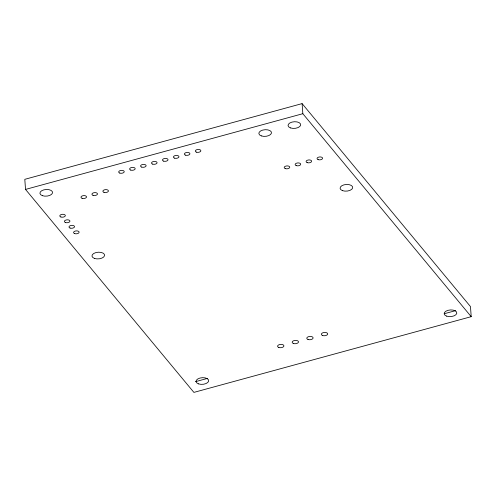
<?xml version="1.0" encoding="UTF-8"?>
<svg xmlns="http://www.w3.org/2000/svg" width="496" height="496" viewBox="0 0 496 496"><rect width="100%" height="100%" fill="white"/><g stroke="black" fill="none" stroke-linecap="round" stroke-linejoin="round"><path stroke-width="0.74" d="M302.107 103.608L24.8 179.329L25.525 189.422L193.893 392.392L471.2 316.671L470.475 306.578L302.107 103.608L302.833 113.702L471.2 316.671M25.525 189.422L302.833 113.702M195.412 381.684L207.371 378.423M444.317 313.72L455.526 310.657M42.408 195.678A6.343 3.336 -4.1 0 0 52.52 192.913A6.343 3.336 -4.1 0 0 43.791 189.869A6.343 3.336 -4.1 0 0 42.408 195.678M198.53 383.879A6.343 3.336 -4.1 0 0 208.642 381.12A6.343 3.336 -4.1 0 0 199.913 378.07A6.343 3.336 -4.1 0 0 198.53 383.879M290.532 127.925A6.343 3.336 -4.1 0 0 300.638 125.166A6.343 3.336 -4.1 0 0 291.915 122.115A6.343 3.336 -4.1 0 0 290.532 127.925M261.336 135.898A6.343 3.336 -4.1 0 0 271.448 133.133A6.343 3.336 -4.1 0 0 262.719 130.088A6.343 3.336 -4.1 0 0 261.336 135.898M446.648 316.132A6.343 3.336 -4.1 0 0 456.76 313.367A6.343 3.336 -4.1 0 0 448.031 310.322A6.343 3.336 -4.1 0 0 446.648 316.132M94.451 258.41A6.343 3.336 -4.1 0 0 104.563 255.651A6.343 3.336 -4.1 0 0 95.833 252.6A6.343 3.336 -4.1 0 0 94.451 258.41M342.569 190.662A6.343 3.336 -4.1 0 0 352.681 187.897A6.343 3.336 -4.1 0 0 343.951 184.853A6.343 3.336 -4.1 0 0 342.569 190.662M278.833 347.473A3.174 1.668 -4.1 0 0 283.892 346.09A3.174 1.668 -4.1 0 0 279.527 344.565A3.174 1.668 -4.1 0 0 278.833 347.473M293.427 343.486A3.174 1.668 -4.1 0 0 298.487 342.104A3.174 1.668 -4.1 0 0 294.122 340.578A3.174 1.668 -4.1 0 0 293.427 343.486M308.028 339.5A3.174 1.668 -4.1 0 0 313.081 338.117A3.174 1.668 -4.1 0 0 308.717 336.598A3.174 1.668 -4.1 0 0 308.028 339.5M322.623 335.513A3.174 1.668 -4.1 0 0 327.676 334.137A3.174 1.668 -4.1 0 0 323.311 332.611A3.174 1.668 -4.1 0 0 322.623 335.513M318.141 159.65A2.778 1.457 -4.1 0 0 322.567 158.441A2.778 1.457 -4.1 0 0 318.748 157.108A2.778 1.457 -4.1 0 0 318.141 159.65M307.198 162.638A2.778 1.457 -4.1 0 0 311.618 161.429A2.778 1.457 -4.1 0 0 307.799 160.096A2.778 1.457 -4.1 0 0 307.198 162.638M296.248 165.627A2.778 1.457 -4.1 0 0 300.675 164.418A2.778 1.457 -4.1 0 0 296.856 163.085A2.778 1.457 -4.1 0 0 296.248 165.627M285.299 168.615A2.778 1.457 -4.1 0 0 289.726 167.406A2.778 1.457 -4.1 0 0 285.907 166.073A2.778 1.457 -4.1 0 0 285.299 168.615M82.094 198.307A2.778 1.457 -4.1 0 0 86.515 197.098A2.778 1.457 -4.1 0 0 82.696 195.765A2.778 1.457 -4.1 0 0 82.094 198.307M93.037 195.319A2.778 1.457 -4.1 0 0 97.464 194.11A2.778 1.457 -4.1 0 0 93.645 192.777A2.778 1.457 -4.1 0 0 93.037 195.319M103.986 192.33A2.778 1.457 -4.1 0 0 108.407 191.121A2.778 1.457 -4.1 0 0 104.588 189.788A2.778 1.457 -4.1 0 0 103.986 192.33M74.673 233.597A2.778 1.457 -4.1 0 0 79.093 232.388A2.778 1.457 -4.1 0 0 75.274 231.055A2.778 1.457 -4.1 0 0 74.673 233.597M70.079 228.061A2.778 1.457 -4.1 0 0 74.505 226.858A2.778 1.457 -4.1 0 0 70.686 225.525A2.778 1.457 -4.1 0 0 70.079 228.061M65.491 222.53A2.778 1.457 -4.1 0 0 69.911 221.321A2.778 1.457 -4.1 0 0 66.092 219.988A2.778 1.457 -4.1 0 0 65.491 222.53M60.896 216.994A2.778 1.457 -4.1 0 0 65.317 215.785A2.778 1.457 -4.1 0 0 61.498 214.452A2.778 1.457 -4.1 0 0 60.896 216.994M196.416 152.154A2.778 1.457 -4.1 0 0 200.837 150.945A2.778 1.457 -4.1 0 0 197.017 149.612A2.778 1.457 -4.1 0 0 196.416 152.154M185.467 155.143A2.778 1.457 -4.1 0 0 189.894 153.934A2.778 1.457 -4.1 0 0 186.074 152.601A2.778 1.457 -4.1 0 0 185.467 155.143M174.524 158.131A2.778 1.457 -4.1 0 0 178.944 156.922A2.778 1.457 -4.1 0 0 175.125 155.589A2.778 1.457 -4.1 0 0 174.524 158.131M163.575 161.119A2.778 1.457 -4.1 0 0 168.001 159.91A2.778 1.457 -4.1 0 0 164.182 158.577A2.778 1.457 -4.1 0 0 163.575 161.119M152.632 164.108A2.778 1.457 -4.1 0 0 157.052 162.899A2.778 1.457 -4.1 0 0 153.233 161.566A2.778 1.457 -4.1 0 0 152.632 164.108M141.682 167.096A2.778 1.457 -4.1 0 0 146.103 165.887A2.778 1.457 -4.1 0 0 142.29 164.554A2.778 1.457 -4.1 0 0 141.682 167.096M130.733 170.085A2.778 1.457 -4.1 0 0 135.16 168.876A2.778 1.457 -4.1 0 0 131.341 167.543A2.778 1.457 -4.1 0 0 130.733 170.085M119.79 173.073A2.778 1.457 -4.1 0 0 124.211 171.864A2.778 1.457 -4.1 0 0 120.392 170.531A2.778 1.457 -4.1 0 0 119.79 173.073"/></g></svg>
